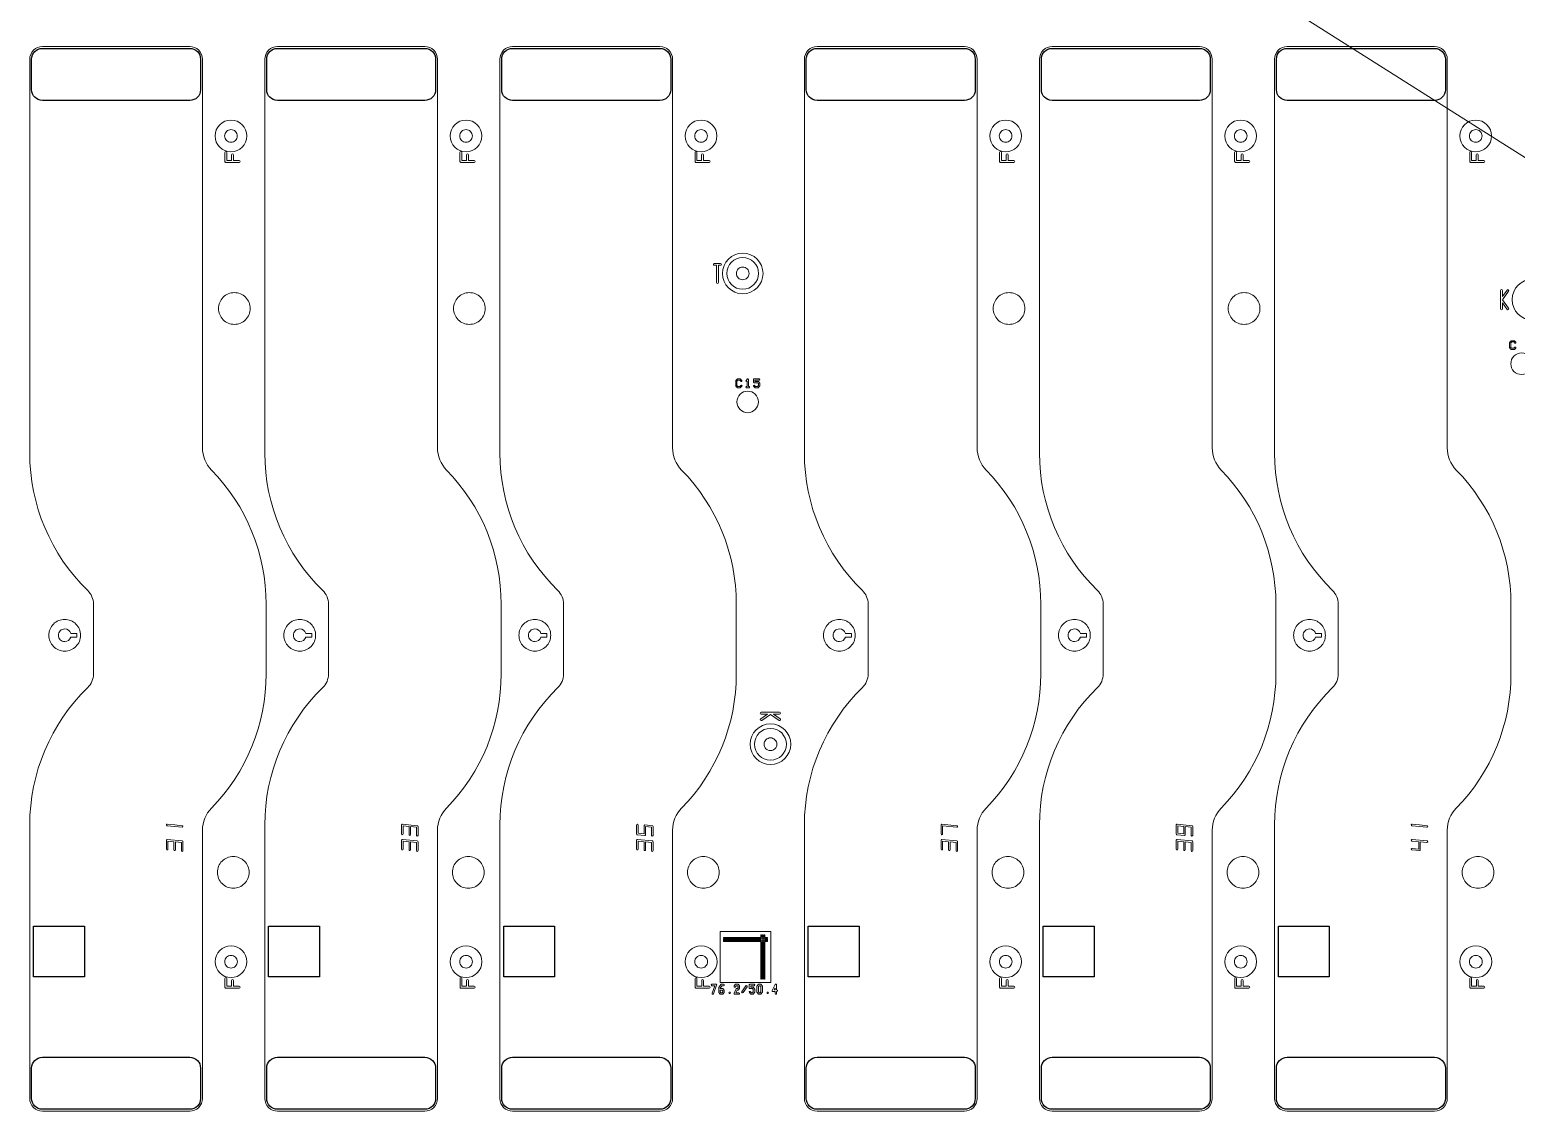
# Model space of a CAD drawing. Extents: x 2864 to 3941, y 2420 to 3182.
# Drawn here: x 3087.1 to 3204.2, y 2854.1 to 2939.3 of the extents above; entities that cross this region are included whole.
import ezdxf

# ---------------------------------------------------------------- set-up
doc = ezdxf.new("R2010")
doc.units = 0
doc.layers.get('0').update_dxf_attribs({"lineweight": 0})
doc.layers.add('barcodea-t_layer0', color=1, linetype='Continuous')
doc.layers.add('susa-t_layer1', color=2, linetype='Continuous')
doc.layers.add('備註', color=1, linetype='Continuous', lineweight=0)

msp = doc.modelspace()

# ---------------------------------------------------------------- linework, layer by layer
for p, q in [((3144.67591, 2885.03873), (3145.19784, 2885.39868)), ((3141.06528, 2864.02117), (3140.83221, 2864.02117)), ((3145.81062, 2863.8396), (3145.73186, 2863.69084))]:
    msp.add_line(p, q)
at = {"linetype": 'Continuous'}
for points in [[(3087.11572, 2855.14474), (3087.11572, 2876.67582, -0.202321), (3091.67922, 2887.49228, 0.202214), (3092.13222, 2888.56632), (3092.13222, 2894.06618, 0.202309), (3091.67883, 2895.1406, -0.202312), (3087.11572, 2905.95668), (3087.11572, 2936.96475, -0.414215), (3088.11572, 2937.96475), (3099.71565, 2937.96475, -0.414215), (3100.71564, 2936.96475), (3100.71564, 2906.37121, 0.196013), (3101.42837, 2904.62344, -0.196007), (3105.73214, 2894.06618), (3105.73214, 2888.56632, -0.196007), (3101.42834, 2878.00903, 0.196009), (3100.71564, 2876.26129), (3100.71564, 2855.14474, -0.414215), (3099.71565, 2854.14475), (3088.11572, 2854.14475, -0.414215)], [(3105.62572, 2855.14474), (3105.62572, 2876.67582, -0.202321), (3110.18922, 2887.49228, 0.202214), (3110.64222, 2888.56632), (3110.64222, 2894.06618, 0.202309), (3110.18883, 2895.1406, -0.202312), (3105.62572, 2905.95668), (3105.62572, 2936.96475, -0.414215), (3106.62572, 2937.96475), (3118.22565, 2937.96475, -0.414215), (3119.22564, 2936.96475), (3119.22564, 2906.37121, 0.196013), (3119.93837, 2904.62344, -0.196007), (3124.24214, 2894.06618), (3124.24214, 2888.56632, -0.196007), (3119.93834, 2878.00903, 0.196009), (3119.22564, 2876.26129), (3119.22564, 2855.14474, -0.414215), (3118.22565, 2854.14475), (3106.62572, 2854.14475, -0.414215)], [(3124.13572, 2855.14474), (3124.13572, 2876.67582, -0.202321), (3128.69922, 2887.49228, 0.202214), (3129.15222, 2888.56632), (3129.15222, 2894.06618, 0.202309), (3128.69883, 2895.1406, -0.202312), (3124.13572, 2905.95668), (3124.13572, 2936.96475, -0.414215), (3125.13572, 2937.96475), (3136.73565, 2937.96475, -0.414215), (3137.73564, 2936.96475), (3137.73564, 2906.37121, 0.196013), (3138.44837, 2904.62344, -0.196007), (3142.75215, 2894.06618), (3142.75215, 2888.56632, -0.196007), (3138.44834, 2878.00903, 0.196009), (3137.73564, 2876.26129), (3137.73564, 2855.14474, -0.414215), (3136.73565, 2854.14475), (3125.13572, 2854.14475, -0.414215)], [(3148.11572, 2855.14474), (3148.11572, 2876.67582, -0.202321), (3152.67922, 2887.49228, 0.202214), (3153.13222, 2888.56632), (3153.13222, 2894.06618, 0.202309), (3152.67883, 2895.1406, -0.202312), (3148.11572, 2905.95668), (3148.11572, 2936.96475, -0.414215), (3149.11572, 2937.96475), (3160.71565, 2937.96475, -0.414215), (3161.71564, 2936.96475), (3161.71564, 2906.37121, 0.196013), (3162.42837, 2904.62344, -0.196007), (3166.73215, 2894.06618), (3166.73215, 2888.56632, -0.196007), (3162.42834, 2878.00903, 0.196009), (3161.71564, 2876.26129), (3161.71564, 2855.14474, -0.414215), (3160.71565, 2854.14475), (3149.11572, 2854.14475, -0.414215)], [(3166.62572, 2855.14474), (3166.62572, 2876.67582, -0.202321), (3171.18922, 2887.49228, 0.202214), (3171.64222, 2888.56632), (3171.64222, 2894.06618, 0.202309), (3171.18883, 2895.1406, -0.202312), (3166.62572, 2905.95668), (3166.62572, 2936.96475, -0.414215), (3167.62572, 2937.96475), (3179.22565, 2937.96475, -0.414215), (3180.22565, 2936.96475), (3180.22565, 2906.37121, 0.196013), (3180.93837, 2904.62344, -0.196007), (3185.24214, 2894.06618), (3185.24214, 2888.56632, -0.196007), (3180.93834, 2878.00903, 0.196009), (3180.22565, 2876.26129), (3180.22565, 2855.14474, -0.414215), (3179.22565, 2854.14475), (3167.62572, 2854.14475, -0.414215)], [(3185.13572, 2855.14474), (3185.13572, 2876.67582, -0.202321), (3189.69922, 2887.49228, 0.202214), (3190.15222, 2888.56632), (3190.15222, 2894.06618, 0.202309), (3189.69883, 2895.1406, -0.202312), (3185.13572, 2905.95668), (3185.13572, 2936.96475, -0.414215), (3186.13572, 2937.96475), (3197.73565, 2937.96475, -0.414215), (3198.73564, 2936.96475), (3198.73564, 2906.37121, 0.196013), (3199.44837, 2904.62344, -0.196007), (3203.75215, 2894.06618), (3203.75215, 2888.56632, -0.196007), (3199.44834, 2878.00903, 0.196009), (3198.73564, 2876.26129), (3198.73564, 2855.14474, -0.414215), (3197.73565, 2854.14475), (3186.13572, 2854.14475, -0.414215)], [(3102.46048, 2930.92443, 0.414217), (3102.96048, 2930.42443, 0.414217), (3103.46048, 2930.92443, 0.414217), (3102.96048, 2931.42443, 0.414217)], [(3120.97048, 2930.92443, 0.414217), (3121.47048, 2930.42443, 0.414217), (3121.97048, 2930.92443, 0.414217), (3121.47048, 2931.42443, 0.414217)], [(3139.48048, 2930.92443, 0.414217), (3139.98048, 2930.42443, 0.414217), (3140.48048, 2930.92443, 0.414217), (3139.98048, 2931.42443, 0.414217)], [(3163.46048, 2930.92443, 0.414217), (3163.96048, 2930.42443, 0.414217), (3164.46048, 2930.92443, 0.414217), (3163.96048, 2931.42443, 0.414217)], [(3181.97048, 2930.92443, 0.414217), (3182.47048, 2930.42443, 0.414217), (3182.97048, 2930.92443, 0.414217), (3182.47048, 2931.42443, 0.414217)], [(3200.48048, 2930.92443, 0.414217), (3200.98048, 2930.42443, 0.414217), (3201.48048, 2930.92443, 0.414217), (3200.98048, 2931.42443, 0.414217)], [(3141.02145, 2920.73879, -1), (3141.02145, 2920.88879), (3141.2698, 2920.88879), (3141.51814, 2920.88879, -1), (3141.51814, 2920.73879), (3141.3448, 2920.73879), (3141.3448, 2919.37339, -1), (3141.1948, 2919.37339), (3141.1948, 2920.73879)], [(3142.76048, 2920.09887, -0.414217), (3143.26048, 2920.59887, -0.414217), (3143.76048, 2920.09887, -0.414217), (3143.26048, 2919.59887, -0.414217)], [(3101.97842, 2917.33894, -0.414215), (3103.22842, 2918.58894, -0.414215), (3104.47842, 2917.33894, -0.414215), (3103.22842, 2916.08895, -0.414215)], [(3120.48842, 2917.33894, -0.414215), (3121.73842, 2918.58894, -0.414215), (3122.98842, 2917.33894, -0.414215), (3121.73842, 2916.08895, -0.414215)], [(3162.97842, 2917.33894, -0.414215), (3164.22842, 2918.58894, -0.414215), (3165.47842, 2917.33894, -0.414215), (3164.22842, 2916.08895, -0.414215)], [(3181.48842, 2917.33894, -0.414215), (3182.73842, 2918.58894, -0.414215), (3183.98842, 2917.33894, -0.414215), (3182.73842, 2916.08895, -0.414215)], [(3203.6481, 2914.25646), (3203.6481, 2914.65382, -0.200121), (3203.66289, 2914.68932), (3203.76192, 2914.78835, -0.200121), (3203.79743, 2914.80315), (3203.99611, 2914.80315, -0.200121), (3204.03162, 2914.78835), (3204.1308, 2914.68917, -1), (3204.06009, 2914.61846), (3203.9754, 2914.70315), (3203.81814, 2914.70315), (3203.7481, 2914.6331), (3203.7481, 2914.27717), (3203.81814, 2914.20713), (3203.9754, 2914.20713), (3204.06009, 2914.29182, -1), (3204.1308, 2914.22111), (3204.03162, 2914.12193, -0.200121), (3203.99611, 2914.10713), (3203.79743, 2914.10713, -0.200121), (3203.76192, 2914.12193), (3203.66289, 2914.22095, -0.200121)], [(3203.74152, 2912.99048, -0.414215), (3204.59152, 2913.84048, -0.414215), (3205.44152, 2912.99048, -0.414215), (3204.59152, 2912.14048, -0.414215)], [(3142.70524, 2911.24814), (3142.70524, 2911.64549, -0.200121), (3142.72004, 2911.681), (3142.81907, 2911.78003, -0.200121), (3142.85458, 2911.79483), (3143.05325, 2911.79483, -0.200121), (3143.08876, 2911.78003), (3143.18795, 2911.68085, -1), (3143.11724, 2911.61013), (3143.03254, 2911.69483), (3142.87529, 2911.69483), (3142.80524, 2911.62478), (3142.80524, 2911.26885), (3142.87529, 2911.1988), (3143.03254, 2911.1988), (3143.11724, 2911.2835, -1), (3143.18795, 2911.21278), (3143.08876, 2911.1136, -0.200121), (3143.05325, 2911.0988), (3142.85458, 2911.0988, -0.200121), (3142.81907, 2911.1136), (3142.72004, 2911.21263, -0.200121)], [(3144.10524, 2911.54615), (3144.10524, 2911.74483, -0.414253), (3144.15524, 2911.79483), (3144.55259, 2911.79483, -1), (3144.55259, 2911.69483), (3144.20524, 2911.69483), (3144.20524, 2911.59615), (3144.45325, 2911.59615, -0.200121), (3144.48877, 2911.58135), (3144.58779, 2911.48232, -0.200121), (3144.60259, 2911.44682), (3144.60259, 2911.24814, -0.200121), (3144.58779, 2911.21263), (3144.48877, 2911.1136, -0.200121), (3144.45325, 2911.0988), (3144.25458, 2911.0988, -0.200121), (3144.21907, 2911.1136), (3144.11989, 2911.21278, -1), (3144.1906, 2911.2835), (3144.27529, 2911.1988), (3144.43255, 2911.1988), (3144.50259, 2911.26885), (3144.50259, 2911.42611), (3144.43255, 2911.49615), (3144.15524, 2911.49615, -0.414253)], [(3142.79867, 2909.98216, -0.414215), (3143.64867, 2910.83216, -0.414215), (3144.49867, 2909.98216, -0.414215), (3143.64867, 2909.13216, -0.414215)], [(3088.62019, 2891.61321, -0.414215), (3089.87019, 2892.86321, -0.414215), (3091.12019, 2891.61321, -0.414215), (3089.87019, 2890.36321, -0.414215)], [(3107.13019, 2891.61321, -0.414215), (3108.38019, 2892.86321, -0.414215), (3109.63019, 2891.61321, -0.414215), (3108.38019, 2890.36321, -0.414215)], [(3125.64019, 2891.61321, -0.414215), (3126.89019, 2892.86321, -0.414215), (3128.14019, 2891.61321, -0.414215), (3126.89019, 2890.36321, -0.414215)], [(3149.62019, 2891.61321, -0.414215), (3150.87019, 2892.86321, -0.414215), (3152.12019, 2891.61321, -0.414215), (3150.87019, 2890.36321, -0.414215)], [(3168.13019, 2891.61321, -0.414215), (3169.38019, 2892.86321, -0.414215), (3170.63019, 2891.61321, -0.414215), (3169.38019, 2890.36321, -0.414215)], [(3186.64019, 2891.61321, -0.414215), (3187.89019, 2892.86321, -0.414215), (3189.14019, 2891.61321, -0.414215), (3187.89019, 2890.36321, -0.414215)], [(3089.37019, 2891.61321, 0.414217), (3089.87019, 2891.11321, 0.327542), (3090.34716, 2891.46321), (3090.82133, 2891.46321), (3090.82133, 2891.76321), (3090.34716, 2891.76321, 0.327544), (3089.87019, 2892.11321, 0.414217)], [(3107.88019, 2891.61321, 0.414217), (3108.38019, 2891.11321, 0.327542), (3108.85716, 2891.46321), (3109.33133, 2891.46321), (3109.33133, 2891.76321), (3108.85716, 2891.76321, 0.327544), (3108.38019, 2892.11321, 0.414217)], [(3126.39019, 2891.61321, 0.414217), (3126.89019, 2891.11321, 0.327542), (3127.36716, 2891.46321), (3127.84133, 2891.46321), (3127.84133, 2891.76321), (3127.36716, 2891.76321, 0.327544), (3126.89019, 2892.11321, 0.414217)], [(3150.37019, 2891.61321, 0.414217), (3150.87019, 2891.11321, 0.327542), (3151.34716, 2891.46321), (3151.82133, 2891.46321), (3151.82133, 2891.76321), (3151.34716, 2891.76321, 0.327544), (3150.87019, 2892.11321, 0.414217)], [(3168.88019, 2891.61321, 0.414217), (3169.38019, 2891.11321, 0.327542), (3169.85716, 2891.46321), (3170.33133, 2891.46321), (3170.33133, 2891.76321), (3169.85716, 2891.76321, 0.327544), (3169.38019, 2892.11321, 0.414217)], [(3187.39019, 2891.61321, 0.414217), (3187.89019, 2891.11321, 0.327542), (3188.36716, 2891.46321), (3188.84133, 2891.46321), (3188.84133, 2891.76321), (3188.36716, 2891.76321, 0.327544), (3187.89019, 2892.11321, 0.414217)], [(3144.94397, 2883.03466, -0.414217), (3145.44397, 2883.53466, -0.414217), (3145.94397, 2883.03466, -0.414217), (3145.44397, 2882.53466, -0.414217)], [(3097.93588, 2876.61445, -1), (3097.94748, 2876.73389), (3098.5367, 2876.67667), (3099.12592, 2876.61945, -1), (3099.11431, 2876.50001), (3098.5251, 2876.55723)], [(3116.39168, 2875.97324), (3116.39168, 2876.67382, -0.444611), (3116.45748, 2876.73389), (3117.63591, 2876.61945, -0.387811), (3117.69011, 2876.55939), (3117.69011, 2875.8588, -1), (3117.57012, 2875.8588), (3117.57012, 2876.50527), (3117.1009, 2876.55084), (3117.1009, 2875.91602, -1), (3116.9809, 2875.91602), (3116.9809, 2876.56249), (3116.51168, 2876.60806), (3116.51168, 2875.97324, -1)], [(3134.90168, 2875.97358), (3134.90168, 2876.67417, -1), (3135.02168, 2876.67417), (3135.02168, 2876.0277), (3135.4909, 2875.98213), (3135.4909, 2876.6166, -0.444611), (3135.5567, 2876.67667), (3136.14592, 2876.61945, -0.387811), (3136.20012, 2876.55939), (3136.20012, 2875.8588, -1), (3136.08012, 2875.8588), (3136.08012, 2876.50527), (3135.6109, 2876.55084), (3135.6109, 2875.91637, -0.444611), (3135.5451, 2875.8563), (3134.95588, 2875.91352, -0.387811)], [(3158.88168, 2875.97324), (3158.88168, 2876.67382, -0.444611), (3158.94748, 2876.73389), (3160.12591, 2876.61945, -1), (3160.11431, 2876.50001), (3159.00168, 2876.60806), (3159.00168, 2875.97324, -1)], [(3177.39168, 2875.97358), (3177.39168, 2876.67382, -0.444611), (3177.45748, 2876.73389), (3178.63591, 2876.61945, -0.387811), (3178.69011, 2876.55939), (3178.69011, 2875.8588, -1), (3178.57011, 2875.8588), (3178.57011, 2876.50527), (3178.1009, 2876.55084), (3178.1009, 2875.91637, -0.444611), (3178.0351, 2875.8563), (3177.44588, 2875.91352, -0.387811)], [(3195.95588, 2876.61445, -1), (3195.96748, 2876.73389), (3196.5567, 2876.67667), (3197.14592, 2876.61945, -1), (3197.13431, 2876.50001), (3196.5451, 2876.55723)], [(3097.88168, 2874.77324), (3097.88168, 2875.47382, -0.444611), (3097.94748, 2875.53389), (3099.12592, 2875.41945, -0.387811), (3099.18011, 2875.35938), (3099.18011, 2874.6588, -1), (3099.06011, 2874.6588), (3099.06011, 2875.30527), (3098.5909, 2875.35084), (3098.5909, 2874.71602, -1), (3098.4709, 2874.71602), (3098.4709, 2875.36249), (3098.00168, 2875.40806), (3098.00168, 2874.77324, -1)], [(3116.39168, 2874.77324), (3116.39168, 2875.47382, -0.444611), (3116.45748, 2875.53389), (3117.63591, 2875.41945, -0.387811), (3117.69011, 2875.35938), (3117.69011, 2874.6588, -1), (3117.57012, 2874.6588), (3117.57012, 2875.30527), (3117.1009, 2875.35084), (3117.1009, 2874.71602, -1), (3116.9809, 2874.71602), (3116.9809, 2875.36249), (3116.51168, 2875.40806), (3116.51168, 2874.77324, -1)], [(3134.90168, 2874.77324), (3134.90168, 2875.47382, -0.444611), (3134.96748, 2875.53389), (3136.14592, 2875.41945, -0.387811), (3136.20012, 2875.35938), (3136.20012, 2874.6588, -1), (3136.08012, 2874.6588), (3136.08012, 2875.30527), (3135.6109, 2875.35084), (3135.6109, 2874.71602, -1), (3135.4909, 2874.71602), (3135.4909, 2875.36249), (3135.02168, 2875.40806), (3135.02168, 2874.77324, -1)], [(3158.88168, 2874.77324), (3158.88168, 2875.47382, -0.444611), (3158.94748, 2875.53389), (3160.12591, 2875.41945, -0.387811), (3160.18012, 2875.35938), (3160.18012, 2874.6588, -1), (3160.06012, 2874.6588), (3160.06012, 2875.30527), (3159.5909, 2875.35084), (3159.5909, 2874.71602, -1), (3159.4709, 2874.71602), (3159.4709, 2875.36249), (3159.00168, 2875.40806), (3159.00168, 2874.77324, -1)], [(3177.39168, 2874.77324), (3177.39168, 2875.47382, -0.444611), (3177.45748, 2875.53389), (3178.63591, 2875.41945, -0.387811), (3178.69011, 2875.35938), (3178.69011, 2874.6588, -1), (3178.57011, 2874.6588), (3178.57011, 2875.30527), (3178.1009, 2875.35084), (3178.1009, 2874.71602, -1), (3177.9809, 2874.71602), (3177.9809, 2875.36249), (3177.51168, 2875.40806), (3177.51168, 2874.77324, -1)], [(3195.95588, 2874.71352, -1), (3195.96748, 2874.83296), (3196.4909, 2874.78213), (3196.4909, 2875.36249), (3195.95588, 2875.41445, -1), (3195.96748, 2875.53389), (3197.14592, 2875.41945, -1), (3197.13431, 2875.30001), (3196.6109, 2875.35084), (3196.6109, 2874.71637, -0.444611), (3196.5451, 2874.6563)], [(3101.89058, 2872.94552, -0.414215), (3103.14058, 2874.19552, -0.414215), (3104.39058, 2872.94552, -0.414215), (3103.14058, 2871.69552, -0.414215)], [(3120.40058, 2872.94552, -0.414215), (3121.65058, 2874.19552, -0.414215), (3122.90058, 2872.94552, -0.414215), (3121.65058, 2871.69552, -0.414215)], [(3138.91058, 2872.94552, -0.414215), (3140.16058, 2874.19552, -0.414215), (3141.41058, 2872.94552, -0.414215), (3140.16058, 2871.69552, -0.414215)], [(3162.89058, 2872.94552, -0.414215), (3164.14058, 2874.19552, -0.414215), (3165.39058, 2872.94552, -0.414215), (3164.14058, 2871.69552, -0.414215)], [(3181.40058, 2872.94552, -0.414215), (3182.65058, 2874.19552, -0.414215), (3183.90058, 2872.94552, -0.414215), (3182.65058, 2871.69552, -0.414215)], [(3199.91058, 2872.94552, -0.414215), (3201.16058, 2874.19552, -0.414215), (3202.41058, 2872.94552, -0.414215), (3201.16058, 2871.69552, -0.414215)], [(3141.7722, 2867.49437), (3144.68131, 2867.49437), (3144.68131, 2864.58527, 1), (3144.7575, 2864.58527), (3144.7575, 2867.49437), (3144.8079, 2867.49437), (3144.8079, 2864.58527, 1), (3144.8841, 2864.58527), (3144.8841, 2867.49437), (3144.9345, 2867.49437), (3144.9345, 2864.58527, 1), (3145.01071, 2864.58527), (3145.01071, 2867.49437), (3145.17581, 2867.49437, 1), (3145.17581, 2867.57057), (3145.01071, 2867.57057), (3145.01071, 2867.62097), (3145.17581, 2867.62097, 1), (3145.17581, 2867.69717), (3145.01071, 2867.69717), (3145.01071, 2867.74757), (3145.17581, 2867.74757, 1), (3145.17581, 2867.82377), (3145.01071, 2867.82377), (3145.01071, 2867.98887, 1), (3144.9345, 2867.98887), (3144.9345, 2867.82377), (3144.8841, 2867.82377), (3144.8841, 2867.98887, 1), (3144.8079, 2867.98887), (3144.8079, 2867.82377), (3144.7575, 2867.82377), (3144.7575, 2867.98887, 1), (3144.68131, 2867.98887), (3144.68131, 2867.82377), (3141.7722, 2867.82377, 1), (3141.7722, 2867.74757), (3144.68131, 2867.74757), (3144.68131, 2867.69717), (3141.7722, 2867.69717, 1), (3141.7722, 2867.62097), (3144.68131, 2867.62097), (3144.68131, 2867.57057), (3141.7722, 2867.57057, 1)], [(3102.46592, 2865.91098, 0.414217), (3102.96592, 2865.41098, 0.414217), (3103.46592, 2865.91098, 0.414217), (3102.96592, 2866.41098, 0.414217)], [(3120.97592, 2865.91098, 0.414217), (3121.47592, 2865.41098, 0.414217), (3121.97592, 2865.91098, 0.414217), (3121.47592, 2866.41098, 0.414217)], [(3139.48592, 2865.91098, 0.414217), (3139.98592, 2865.41098, 0.414217), (3140.48592, 2865.91098, 0.414217), (3139.98592, 2866.41098, 0.414217)], [(3163.46592, 2865.91098, 0.414217), (3163.96592, 2865.41098, 0.414217), (3164.46592, 2865.91098, 0.414217), (3163.96592, 2866.41098, 0.414217)], [(3181.97592, 2865.91098, 0.414217), (3182.47592, 2865.41098, 0.414217), (3182.97592, 2865.91098, 0.414217), (3182.47592, 2866.41098, 0.414217)], [(3200.48592, 2865.91098, 0.414217), (3200.98592, 2865.41098, 0.414217), (3201.48592, 2865.91098, 0.414217), (3200.98592, 2866.41098, 0.414217)], [(3141.37221, 2863.51826), (3141.37221, 2863.74342), (3141.37221, 2863.85601, -0.156474), (3141.38339, 2863.89089), (3141.54193, 2864.11548, -0.245285), (3141.59115, 2864.14117), (3141.75009, 2864.14117, -1), (3141.75009, 2864.02117), (3141.62223, 2864.02117), (3141.49221, 2863.83696), (3141.49221, 2863.80342), (3141.67062, 2863.80342, -0.245298), (3141.71984, 2863.77774), (3141.7989, 2863.66573, -0.156461), (3141.81009, 2863.63084), (3141.81009, 2863.51826, -0.156474), (3141.7989, 2863.48337), (3141.71984, 2863.37136, -0.245285), (3141.67062, 2863.34567), (3141.51168, 2863.34567, -0.245298), (3141.46246, 2863.37136), (3141.38339, 2863.48337, -0.156461)], [(3143.18319, 2863.55286), (3143.50107, 2864.00319, -1), (3143.5991, 2863.93399), (3143.28123, 2863.48366, -1)], [(3143.77221, 2863.85601), (3143.77221, 2864.08117, -0.414245), (3143.83221, 2864.14117), (3144.15009, 2864.14117, -1), (3144.15009, 2864.02117), (3143.89221, 2864.02117), (3143.89221, 2863.91601), (3144.07062, 2863.91601, -0.245298), (3144.11984, 2863.89032), (3144.1989, 2863.77831, -0.156461), (3144.21009, 2863.74342), (3144.21009, 2863.51826, -0.156474), (3144.1989, 2863.48337), (3144.11984, 2863.37136, -0.245285), (3144.07062, 2863.34567), (3143.91168, 2863.34567, -0.245298), (3143.86246, 2863.37136), (3143.78319, 2863.48366, -1), (3143.88123, 2863.55286), (3143.94276, 2863.46568), (3144.03953, 2863.46568), (3144.09009, 2863.5373), (3144.09009, 2863.72438), (3144.03953, 2863.79601), (3143.83221, 2863.79601, -0.414245)], [(3144.37221, 2863.51826), (3144.37221, 2863.96859, -0.156474), (3144.38339, 2864.00348), (3144.46246, 2864.11548, -0.245285), (3144.51168, 2864.14117), (3144.67062, 2864.14117, -0.245298), (3144.71984, 2864.11548), (3144.7989, 2864.00348, -0.156461), (3144.81009, 2863.96859), (3144.81009, 2863.51826, -0.156474), (3144.7989, 2863.48337), (3144.71984, 2863.37136, -0.245285), (3144.67062, 2863.34567), (3144.51168, 2863.34567, -0.245298), (3144.46246, 2863.37136), (3144.38339, 2863.48337, -0.156461)], [(3145.57925, 2863.65903), (3145.81752, 2864.10912, -0.782967), (3145.93062, 2864.08117), (3145.93062, 2863.69084), (3145.95009, 2863.69084, -1), (3145.95009, 2863.57084), (3145.93062, 2863.57084), (3145.93062, 2863.40567, -1), (3145.81062, 2863.40567), (3145.81062, 2863.57084), (3145.63221, 2863.57084, -0.565968)]]:
    msp.add_lwpolyline(points, format="xyb", close=True, dxfattribs=at)
for points in [[(3102.48099, 2928.91738), (3102.48099, 2929.61275, -1), (3102.63099, 2929.61275), (3102.63099, 2928.99238), (3103.00252, 2928.99238), (3103.00252, 2929.43891, -1), (3103.15252, 2929.43891), (3103.15252, 2928.99238), (3103.59904, 2928.99238, -1), (3103.59904, 2928.84238), (3103.07752, 2928.84238)], [(3103.07752, 2928.84238), (3102.55599, 2928.84238, -0.414241), (3102.48099, 2928.91738)], [(3120.991, 2928.91738), (3120.991, 2929.61275, -1), (3121.141, 2929.61275), (3121.141, 2928.99238), (3121.51252, 2928.99238), (3121.51252, 2929.43891, -1), (3121.66252, 2929.43891), (3121.66252, 2928.99238), (3122.10904, 2928.99238, -1), (3122.10904, 2928.84238), (3121.58752, 2928.84238)], [(3121.58752, 2928.84238), (3121.066, 2928.84238, -0.414241), (3120.991, 2928.91738)], [(3139.50099, 2928.91738), (3139.50099, 2929.61275, -1), (3139.651, 2929.61275), (3139.651, 2928.99238), (3140.02252, 2928.99238), (3140.02252, 2929.43891, -1), (3140.17252, 2929.43891), (3140.17252, 2928.99238), (3140.61904, 2928.99238, -1), (3140.61904, 2928.84238), (3140.09752, 2928.84238)], [(3140.09752, 2928.84238), (3139.57599, 2928.84238, -0.414241), (3139.50099, 2928.91738)], [(3163.48099, 2928.91738), (3163.48099, 2929.61275, -1), (3163.63099, 2929.61275), (3163.63099, 2928.99238), (3164.00252, 2928.99238), (3164.00252, 2929.43891, -1), (3164.15252, 2929.43891), (3164.15252, 2928.99238), (3164.59904, 2928.99238, -1), (3164.59904, 2928.84238), (3164.07752, 2928.84238)], [(3164.07752, 2928.84238), (3163.55599, 2928.84238, -0.414241), (3163.48099, 2928.91738)], [(3181.991, 2928.91738), (3181.991, 2929.61275, -1), (3182.141, 2929.61275), (3182.141, 2928.99238), (3182.51252, 2928.99238), (3182.51252, 2929.43891, -1), (3182.66252, 2929.43891), (3182.66252, 2928.99238), (3183.10904, 2928.99238, -1), (3183.10904, 2928.84238), (3182.58752, 2928.84238)], [(3182.58752, 2928.84238), (3182.06599, 2928.84238, -0.414241), (3181.991, 2928.91738)], [(3200.50099, 2928.91738), (3200.50099, 2929.61275, -1), (3200.65099, 2929.61275), (3200.65099, 2928.99238), (3201.02252, 2928.99238), (3201.02252, 2929.43891, -1), (3201.17252, 2929.43891), (3201.17252, 2928.99238), (3201.61904, 2928.99238, -1), (3201.61904, 2928.84238), (3201.09752, 2928.84238)], [(3201.09752, 2928.84238), (3200.576, 2928.84238, -0.414241), (3200.50099, 2928.91738)], [(3202.92995, 2917.30918), (3202.92995, 2918.74957, -1), (3203.07995, 2918.74957), (3203.07995, 2918.27023)], [(3203.07995, 2918.27023), (3203.4399, 2918.79216, -1), (3203.56338, 2918.707), (3203.09606, 2918.02938), (3203.56338, 2917.35176, -1), (3203.4399, 2917.2666), (3203.07995, 2917.78852)], [(3203.07995, 2917.78852), (3203.07995, 2917.30918, -1), (3202.92995, 2917.30918)], [(3143.60392, 2911.62412), (3143.58994, 2911.61013, -1), (3143.51922, 2911.68085)], [(3143.65392, 2911.0988), (3143.55458, 2911.0988, -1), (3143.55458, 2911.1988), (3143.60392, 2911.1988), (3143.60392, 2911.62412)], [(3143.51922, 2911.68085), (3143.61841, 2911.78003, -0.669786), (3143.70392, 2911.74483), (3143.70392, 2911.1988), (3143.75325, 2911.1988, -1), (3143.75325, 2911.0988), (3143.65392, 2911.0988)], [(3145.19784, 2885.39868), (3144.71849, 2885.39868, -1), (3144.71849, 2885.54868), (3146.15889, 2885.54868, -1), (3146.15889, 2885.39868), (3145.67954, 2885.39868)], [(3145.67954, 2885.39868), (3146.20147, 2885.03873, -1), (3146.11631, 2884.91525), (3145.43869, 2885.38257), (3144.76107, 2884.91525, -1), (3144.67591, 2885.03873)], [(3102.48643, 2863.90394), (3102.48643, 2864.5993, -1), (3102.63643, 2864.5993), (3102.63643, 2863.97894), (3103.00796, 2863.97894), (3103.00796, 2864.42546, -1), (3103.15796, 2864.42546), (3103.15796, 2863.97894), (3103.60448, 2863.97894, -1), (3103.60448, 2863.82894), (3103.08296, 2863.82894)], [(3120.99644, 2863.90394), (3120.99644, 2864.5993, -1), (3121.14644, 2864.5993), (3121.14644, 2863.97894), (3121.51796, 2863.97894), (3121.51796, 2864.42546, -1), (3121.66796, 2864.42546), (3121.66796, 2863.97894), (3122.11448, 2863.97894, -1), (3122.11448, 2863.82894), (3121.59296, 2863.82894)], [(3139.50644, 2863.90394), (3139.50644, 2864.5993, -1), (3139.65643, 2864.5993), (3139.65643, 2863.97894), (3140.02796, 2863.97894), (3140.02796, 2864.42546, -1), (3140.17796, 2864.42546), (3140.17796, 2863.97894), (3140.62448, 2863.97894, -1), (3140.62448, 2863.82894), (3140.10296, 2863.82894)], [(3163.48644, 2863.90394), (3163.48644, 2864.5993, -1), (3163.63643, 2864.5993), (3163.63643, 2863.97894), (3164.00796, 2863.97894), (3164.00796, 2864.42546, -1), (3164.15796, 2864.42546), (3164.15796, 2863.97894), (3164.60448, 2863.97894, -1), (3164.60448, 2863.82894), (3164.08296, 2863.82894)], [(3181.99643, 2863.90394), (3181.99643, 2864.5993, -1), (3182.14644, 2864.5993), (3182.14644, 2863.97894), (3182.51796, 2863.97894), (3182.51796, 2864.42546, -1), (3182.66796, 2864.42546), (3182.66796, 2863.97894), (3183.11448, 2863.97894, -1), (3183.11448, 2863.82894), (3182.59296, 2863.82894)], [(3200.50643, 2863.90394), (3200.50643, 2864.5993, -1), (3200.65643, 2864.5993), (3200.65643, 2863.97894), (3201.02796, 2863.97894), (3201.02796, 2864.42546, -1), (3201.17796, 2864.42546), (3201.17796, 2863.97894), (3201.62448, 2863.97894, -1), (3201.62448, 2863.82894), (3201.10296, 2863.82894)], [(3103.08296, 2863.82894), (3102.56144, 2863.82894, -0.414241), (3102.48643, 2863.90394)], [(3121.59296, 2863.82894), (3121.07143, 2863.82894, -0.414241), (3120.99644, 2863.90394)], [(3140.10296, 2863.82894), (3139.58143, 2863.82894, -0.414241), (3139.50644, 2863.90394)], [(3140.83221, 2864.02117, -1), (3140.83221, 2864.14117), (3141.14977, 2864.14117, -0.519146), (3141.20667, 2864.0612), (3140.96826, 2863.3857, -1), (3140.8551, 2863.42564), (3141.06528, 2864.02117)], [(3142.57792, 2863.43122), (3142.73686, 2863.76897, -0.291832), (3142.79143, 2863.80342), (3142.83953, 2863.80342), (3142.89009, 2863.87505), (3142.89009, 2863.94954), (3142.83953, 2864.02117), (3142.74277, 2864.02117), (3142.68123, 2863.93399, -1), (3142.58319, 2864.00319), (3142.66246, 2864.11548, -0.245285), (3142.71168, 2864.14117), (3142.87062, 2864.14117, -0.245298), (3142.91984, 2864.11548), (3142.9989, 2864.00348, -0.156461), (3143.01009, 2863.96859), (3143.01009, 2863.85601, -0.156474), (3142.9989, 2863.82112), (3142.91984, 2863.70911, -0.245285), (3142.87062, 2863.68342), (3142.82922, 2863.68342), (3142.72676, 2863.46568)], [(3142.72676, 2863.46568), (3142.95009, 2863.46568, -1), (3142.95009, 2863.34567), (3142.63249, 2863.34567, -0.551305), (3142.57792, 2863.43122)], [(3164.08296, 2863.82894), (3163.56143, 2863.82894, -0.414241), (3163.48644, 2863.90394)], [(3182.59296, 2863.82894), (3182.07143, 2863.82894, -0.414241), (3181.99643, 2863.90394)], [(3201.10296, 2863.82894), (3200.58144, 2863.82894, -0.414241), (3200.50643, 2863.90394)]]:
    msp.add_lwpolyline(points, format="xyb", dxfattribs=at)
for points in [[(3177.51168, 2876.0277), (3177.9809, 2875.98213), (3177.9809, 2876.56249), (3177.51168, 2876.60806)], [(3141.47221, 2864.28567), (3141.47221, 2868.28567), (3145.47221, 2868.28567), (3145.47221, 2864.28567)], [(3144.7575, 2867.69717), (3144.7575, 2867.74757), (3144.8079, 2867.74757), (3144.8079, 2867.69717)], [(3144.7575, 2867.57057), (3144.7575, 2867.62097), (3144.8079, 2867.62097), (3144.8079, 2867.57057)], [(3144.8841, 2867.69717), (3144.8841, 2867.74757), (3144.9345, 2867.74757), (3144.9345, 2867.69717)], [(3144.8841, 2867.57057), (3144.8841, 2867.62097), (3144.9345, 2867.62097), (3144.9345, 2867.57057)], [(3141.49221, 2863.5373), (3141.54277, 2863.46568), (3141.63953, 2863.46568), (3141.69009, 2863.5373), (3141.69009, 2863.6118), (3141.63953, 2863.68342), (3141.49221, 2863.68342)], [(3144.49221, 2863.5373), (3144.54277, 2863.46568), (3144.63953, 2863.46568), (3144.69009, 2863.5373), (3144.69009, 2863.94954), (3144.63953, 2864.02117), (3144.54277, 2864.02117), (3144.49221, 2863.94954)]]:
    msp.add_lwpolyline(points, close=True, dxfattribs=at)
msp.add_lwpolyline([(3145.73186, 2863.69084), (3145.81062, 2863.69084), (3145.81062, 2863.8396)], dxfattribs=at)
for centre, radius in [((3102.96048, 2930.92443), 1.25), ((3121.47048, 2930.92443), 1.25), ((3139.98048, 2930.92443), 1.25), ((3163.96048, 2930.92443), 1.25), ((3182.47048, 2930.92443), 1.25), ((3200.98048, 2930.92443), 1.25), ((3143.26048, 2920.09887), 1.6), ((3143.26048, 2920.09887), 1.25), ((3205.44397, 2918.03466), 1.6), ((3145.44397, 2883.03466), 1.6), ((3145.44397, 2883.03466), 1.25), ((3102.96592, 2865.91098), 1.25), ((3121.47592, 2865.91098), 1.25), ((3139.98592, 2865.91098), 1.25), ((3163.96592, 2865.91098), 1.25), ((3182.47592, 2865.91098), 1.25), ((3200.98592, 2865.91098), 1.25), ((3142.23088, 2863.46196), 0.06), ((3145.23088, 2863.46196), 0.06)]:
    msp.add_circle(centre, radius)
at = {"layer": 'barcodea-t_layer0', "linetype": 'Continuous'}
for points in [[(3087.4157, 2864.7175), (3087.4157, 2868.71749), (3091.41569, 2868.71749), (3091.41569, 2864.7175)], [(3105.9257, 2864.7175), (3105.9257, 2868.71749), (3109.92569, 2868.71749), (3109.92569, 2864.7175)], [(3124.4357, 2864.7175), (3124.4357, 2868.71749), (3128.43569, 2868.71749), (3128.43569, 2864.7175)], [(3148.4157, 2864.7175), (3148.4157, 2868.71749), (3152.41569, 2868.71749), (3152.41569, 2864.7175)], [(3166.9257, 2864.7175), (3166.9257, 2868.71749), (3170.92569, 2868.71749), (3170.92569, 2864.7175)], [(3185.4357, 2864.7175), (3185.4357, 2868.71749), (3189.43569, 2868.71749), (3189.43569, 2864.7175)]]:
    msp.add_lwpolyline(points, close=True, dxfattribs=at)
at = {"layer": 'susa-t_layer1', "linetype": 'Continuous'}
for points in [[(3087.26558, 2934.56496), (3087.26558, 2936.965, -0.414128), (3088.11521, 2937.81489), (3099.71565, 2937.81489, -0.414129), (3100.56579, 2936.965), (3100.56579, 2934.56496, -0.414215), (3099.7159, 2933.71507), (3088.11572, 2933.71507, -0.414129)], [(3105.77558, 2934.56496), (3105.77558, 2936.965, -0.414128), (3106.62521, 2937.81489), (3118.22565, 2937.81489, -0.414129), (3119.07578, 2936.965), (3119.07578, 2934.56496, -0.414215), (3118.2259, 2933.71507), (3106.62572, 2933.71507, -0.414129)], [(3124.28558, 2934.56496), (3124.28558, 2936.965, -0.414128), (3125.13521, 2937.81489), (3136.73565, 2937.81489, -0.414129), (3137.58579, 2936.965), (3137.58579, 2934.56496, -0.414215), (3136.7359, 2933.71507), (3125.13572, 2933.71507, -0.414129)], [(3148.26558, 2934.56496), (3148.26558, 2936.965, -0.414128), (3149.11521, 2937.81489), (3160.71565, 2937.81489, -0.414129), (3161.56578, 2936.965), (3161.56578, 2934.56496, -0.414215), (3160.7159, 2933.71507), (3149.11572, 2933.71507, -0.414129)], [(3166.77558, 2934.56496), (3166.77558, 2936.965, -0.414128), (3167.62521, 2937.81489), (3179.22565, 2937.81489, -0.414129), (3180.07579, 2936.965), (3180.07579, 2934.56496, -0.414215), (3179.2259, 2933.71507), (3167.62572, 2933.71507, -0.414129)], [(3185.28558, 2934.56496), (3185.28558, 2936.965, -0.414128), (3186.13521, 2937.81489), (3197.73565, 2937.81489, -0.414129), (3198.58578, 2936.965), (3198.58578, 2934.56496, -0.414215), (3197.7359, 2933.71507), (3186.13572, 2933.71507, -0.414129)], [(3087.26558, 2855.14474), (3087.26558, 2857.54479, -0.414391), (3088.11572, 2858.39493), (3099.71565, 2858.39493, -0.414217), (3100.56579, 2857.54479), (3100.56579, 2855.14474, -0.413953), (3099.71565, 2854.29486), (3088.11572, 2854.29486, -0.414479)], [(3105.77558, 2855.14474), (3105.77558, 2857.54479, -0.414391), (3106.62572, 2858.39493), (3118.22565, 2858.39493, -0.414217), (3119.07578, 2857.54479), (3119.07578, 2855.14474, -0.413953), (3118.22565, 2854.29486), (3106.62572, 2854.29486, -0.414479)], [(3124.28558, 2855.14474), (3124.28558, 2857.54479, -0.414391), (3125.13572, 2858.39493), (3136.73565, 2858.39493, -0.414217), (3137.58579, 2857.54479), (3137.58579, 2855.14474, -0.413953), (3136.73565, 2854.29486), (3125.13572, 2854.29486, -0.414479)], [(3148.26558, 2855.14474), (3148.26558, 2857.54479, -0.414391), (3149.11572, 2858.39493), (3160.71565, 2858.39493, -0.414217), (3161.56578, 2857.54479), (3161.56578, 2855.14474, -0.413953), (3160.71565, 2854.29486), (3149.11572, 2854.29486, -0.414479)], [(3166.77558, 2855.14474), (3166.77558, 2857.54479, -0.414391), (3167.62572, 2858.39493), (3179.22565, 2858.39493, -0.414217), (3180.07579, 2857.54479), (3180.07579, 2855.14474, -0.413953), (3179.22565, 2854.29486), (3167.62572, 2854.29486, -0.414479)], [(3185.28558, 2855.14474), (3185.28558, 2857.54479, -0.414391), (3186.13572, 2858.39493), (3197.73565, 2858.39493, -0.414217), (3198.58578, 2857.54479), (3198.58578, 2855.14474, -0.413953), (3197.73565, 2854.29486), (3186.13572, 2854.29486, -0.414479)]]:
    msp.add_lwpolyline(points, format="xyb", close=True, dxfattribs=at)
at = {"layer": '備註'}
msp.add_line((3150.28036, 2963.84561), (3354.08433, 2834.50492), dxfattribs=at)

doc.saveas('drawing.dxf')
